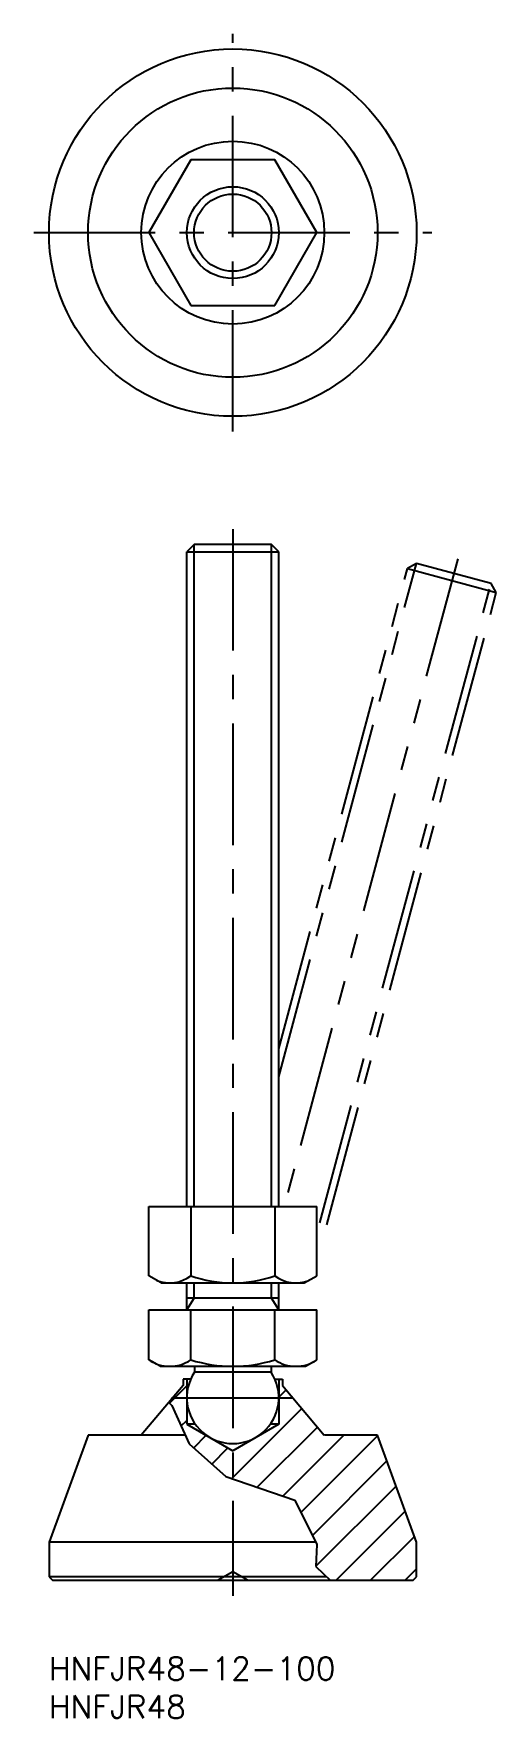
# Model space of a CAD drawing. Extents: x -2 to 58, y -8 to 212.
import ezdxf

# ---------------------------------------------------------------- set-up
doc = ezdxf.new("R2010")
doc.units = 0
doc.header["$LTSCALE"] = 0.5
for name, pattern in [('CENTER', [50.8, 31.75, -6.35, 6.35, -6.35]), ('DASHED', [19.05, 12.7, -6.35]), ('PHANTOM', [63.5, 31.75, -6.35, 6.35, -6.35, 6.35, -6.35])]:
    doc.linetypes.add(name, pattern=pattern)
for name, color, linetype in [('MSM_CENTER', 1, 'CENTER'), ('MSM_CONTINUOUS', 7, 'CONTINUOUS'), ('MSM_DASHED', 4, 'DASHED'), ('MSM_IMAGINARY', 6, 'PHANTOM'), ('MSM_NARROW', 5, 'CONTINUOUS'), ('MSM_PART_NUMBER', 7, 'CONTINUOUS')]:
    doc.layers.add(name, color=color, linetype=linetype)
doc.styles.get("Standard").update_dxf_attribs({"font": 'txt.shx', "height": 3, "bigfont": 'bigfont.shx'})

# ---------------------------------------------------------------- blocks, each defined once
blk = doc.blocks.new('*U14')
at = {"layer": 'MSM_PART_NUMBER'}
blk.add_text('HNFJR48-12-100', height=3, dxfattribs=at).set_placement((0, -3))
blk = doc.blocks.new('*U15')
at = {"layer": 'MSM_PART_NUMBER'}
blk.add_text('HNFJR48', height=3, dxfattribs=at).set_placement((0, -8))

msp = doc.modelspace()

# ---------------------------------------------------------------- linework, layer by layer
at = {"layer": 'MSM_CENTER'}
for p, q in [((24, 160.15), (24, 212.15)), ((-2, 186.15), (50, 186.15)), ((24, 147.4), (24, 8)), ((16, 33.9), (32, 33.9))]:
    msp.add_line(p, q, dxfattribs=at)
at = {"layer": 'MSM_CONTINUOUS'}
for p, q in [((18.52, 195.65), (13.03, 186.15)), ((29.48, 195.65), (18.52, 195.65)), ((34.97, 186.15), (29.48, 195.65)), ((13.03, 186.15), (18.52, 176.65)), ((29.48, 176.65), (34.97, 186.15)), ((18.52, 176.65), (29.48, 176.65)), ((18.95, 145.4), (18, 144.45)), ((29.05, 145.4), (18.95, 145.4)), ((30, 144.45), (29.05, 145.4)), ((18, 144.45), (30, 144.45)), ((18, 58.9), (18, 144.45)), ((30, 58.9), (30, 144.45)), ((13.03, 49.84), (13.03, 58.9)), ((13.03, 58.9), (34.97, 58.9)), ((18.52, 58.9), (18.52, 49.84)), ((29.48, 58.9), (29.48, 49.84)), ((34.97, 49.84), (34.97, 58.9)), ((14.66, 48.9), (13.03, 49.84)), ((14.66, 48.9), (33.34, 48.9)), ((18, 45.4), (18, 48.9)), ((30, 45.4), (30, 48.9)), ((33.34, 48.9), (34.97, 49.84)), ((30, 46.9), (18, 46.9)), ((13.03, 45.4), (34.97, 45.4)), ((13.03, 38.85), (13.03, 45.4)), ((18.52, 38.85), (18.52, 45.4)), ((29.48, 38.85), (29.48, 45.4)), ((34.97, 38.85), (34.97, 45.4)), ((14.5, 38), (13.03, 38.85)), ((14.5, 38), (33.5, 38)), ((19, 38), (19, 37.22)), ((29, 38), (29, 37.22)), ((33.5, 38), (34.97, 38.85)), ((17.5, 35.5), (12.05, 29)), ((17.5, 36.3), (17.5, 35.5)), ((18.5, 36.3), (17.5, 36.3)), ((18, 36.3), (18, 30.44)), ((29, 37.22), (19, 37.22)), ((29.5, 36.3), (30.5, 36.3)), ((30, 36.3), (30, 30.44)), ((30.5, 36.3), (30.5, 35.5)), ((30.5, 35.5), (35.95, 29)), ((5.1, 29), (0, 15)), ((17.81, 29), (5.1, 29)), ((18, 30.44), (24, 26.97)), ((19.1, 30.44), (18, 30.44)), ((30, 30.44), (24, 26.97)), ((30, 30.44), (28.9, 30.44)), ((42.9, 29), (35.96, 29)), ((48, 15), (42.9, 29)), ((0, 15), (0, 10.5)), ((34.85, 15), (0, 15)), ((48, 10.5), (48, 15)), ((0, 10.5), (0.5, 10)), ((36.25, 10.5), (0, 10.5)), ((47.5, 10), (0.5, 10)), ((47.5, 10), (48, 10.5))]:
    msp.add_line(p, q, dxfattribs=at)
for radius in [24, 18.9, 11.95, 6]:
    msp.add_circle((24, 186.15), radius, dxfattribs=at)
for centre, radius, start, end in [((15.77, 53.38), 4.48, 247.7759, 307.7759), ((24, 65.4), 16.5, 250.5846, 289.4154), ((32.23, 53.38), 4.48, 232.224, 292.224), ((15.77, 42.86), 4.86, 235.6157, 304.3842), ((24, 56.15), 18.15, 252.412, 287.588), ((32.23, 42.86), 4.86, 235.6157, 304.3842), ((24, 33.9), 6, 146.4427, 33.5573)]:
    msp.add_arc(centre, radius, start, end, dxfattribs=at)
at = {"layer": 'MSM_DASHED'}
for p, q in [((24, 11.15), (22, 10)), ((26, 10), (24, 11.15))]:
    msp.add_line(p, q, dxfattribs=at)
at = {"layer": 'MSM_IMAGINARY'}
for p, q in [((53.38, 143.53), (30.7, 58.9)), ((30, 75.81), (47.98, 142.91)), ((30, 79.47), (46.82, 142.24)), ((47.98, 142.91), (46.82, 142.24)), ((46.82, 142.24), (58.41, 139.13)), ((57.74, 140.29), (47.98, 142.91)), ((35.35, 56.74), (57.74, 140.29)), ((36.27, 56.5), (58.41, 139.13)), ((58.41, 139.13), (57.74, 140.29))]:
    msp.add_line(p, q, dxfattribs=at)
at = {"layer": 'MSM_NARROW'}
for p, q in [((18.95, 58.9), (18.95, 145.4)), ((29.05, 58.9), (29.05, 145.4)), ((18.95, 46.9), (18.95, 48.9)), ((29.05, 46.9), (29.05, 48.9)), ((18, 45.4), (18.95, 46.9)), ((30, 45.4), (29.05, 46.9)), ((15.74, 33.18), (18, 35.43)), ((15.63, 33.27), (16.05, 32.9)), ((30, 33.96), (30.97, 34.94)), ((16.05, 32.9), (18.31, 27.88)), ((17.26, 30.21), (18, 30.94)), ((24, 23.47), (33.02, 32.49)), ((18.9, 27.35), (20.53, 28.98)), ((27.2, 22.19), (35.07, 30.05)), ((30.54, 21.03), (38.51, 29)), ((32.9, 18.9), (43, 29)), ((18.31, 27.88), (23.07, 23.62)), ((21.27, 25.23), (23.37, 27.34)), ((34.39, 15.91), (44.13, 25.64)), ((23.07, 23.62), (32.1, 20.49)), ((23.87, 23.34), (24, 23.47)), ((34.86, 11.89), (45.33, 22.35)), ((32.1, 20.49), (34.99, 14.72)), ((37.47, 10), (46.52, 19.06)), ((41.96, 10), (47.72, 15.76)), ((34.99, 14.72), (34.86, 11.83)), ((34.86, 11.83), (36.77, 10)), ((46.45, 10), (48, 11.55))]:
    msp.add_line(p, q, dxfattribs=at)
msp.add_circle((24, 186.15), 5.05, dxfattribs=at)

# ---------------------------------------------------------------- block references
at = {"layer": 'MSM_CONTINUOUS'}
for name in ['*U14', '*U15']:
    msp.add_blockref(name, (0, 0), dxfattribs=at)

doc.saveas('drawing.dxf')
